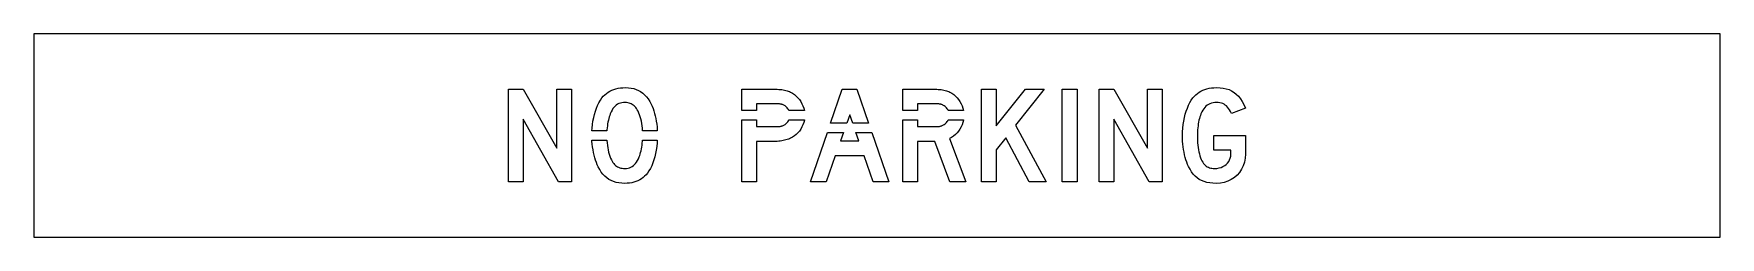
# Model space of a CAD drawing. Extents: x 0 to 91, y 0 to 11.
import ezdxf

# ---------------------------------------------------------------- set-up
doc = ezdxf.new("R2010")
doc.units = 0
doc.layers.add('CUT', color=7, linetype='Continuous')
doc.layers.add('OUTSIDE', color=1, linetype='Continuous')

msp = doc.modelspace()

# ---------------------------------------------------------------- linework, layer by layer
at = {"layer": 'CUT'}
for points in [[(25.6183, 3), (25.6183, 8), (26.4078, 8), (28.2323, 4.807), (28.2323, 8), (29.0218, 8), (29.0218, 3), (28.3198, 3), (26.4078, 6.386), (26.4078, 3)], [(32.7873, 6.2785), (32.7598, 6.3955), (32.7288, 6.5075), (32.6938, 6.614), (32.6548, 6.714), (32.6123, 6.808), (32.5658, 6.8945), (32.5253, 6.9575), (32.4833, 7.0135), (32.4398, 7.0635), (32.3933, 7.108), (32.3448, 7.1465), (32.2938, 7.18), (32.2398, 7.208), (32.1823, 7.2315), (32.1218, 7.25), (32.0573, 7.2645), (31.9888, 7.2745), (31.9163, 7.2805), (31.8228, 7.2805), (31.7348, 7.272), (31.6523, 7.254), (31.5748, 7.227), (31.5023, 7.1905), (31.4343, 7.1445), (31.3703, 7.0895), (31.3108, 7.0245), (31.2553, 6.95), (31.2033, 6.8655), (31.1548, 6.771), (31.1093, 6.6665), (31.0798, 6.589), (31.0528, 6.5055), (31.0278, 6.4165), (31.0048, 6.323), (30.9848, 6.2255), (30.9668, 6.125), (30.9518, 6.022), (30.9393, 5.917), (30.9293, 5.8105), (30.9253, 5.751), (30.1174, 5.751), (30.1268, 5.8955), (30.1478, 6.0905), (30.1763, 6.28), (30.2128, 6.4635), (30.2563, 6.6405), (30.3068, 6.81), (30.3643, 6.9715), (30.4278, 7.1245), (30.4973, 7.2685), (30.5728, 7.4025), (30.6533, 7.5265), (30.7303, 7.6185), (30.8118, 7.702), (30.8978, 7.777), (30.9893, 7.8435), (31.0863, 7.9015), (31.1883, 7.952), (31.2968, 7.994), (31.4108, 8.028), (31.5318, 8.0545), (31.6588, 8.073), (31.7928, 8.084), (31.9343, 8.0875), (32.0877, 8.082), (32.2343, 8.064), (32.3728, 8.0345), (32.5038, 7.992), (32.6283, 7.9375), (32.7453, 7.8705), (32.8563, 7.7905), (32.9608, 7.698), (33.0593, 7.592), (33.1518, 7.4725), (33.2383, 7.3395), (33.3203, 7.193), (33.3708, 7.0795), (33.4178, 6.9585), (33.4608, 6.831), (33.4998, 6.697), (33.5348, 6.558), (33.5658, 6.4145), (33.5918, 6.2665), (33.6138, 6.1155), (33.6308, 5.962), (33.6433, 5.806), (33.6459, 5.751), (32.856, 5.751), (32.8553, 5.767), (32.8443, 5.9005), (32.8293, 6.0305), (32.8103, 6.1565)], [(40.6598, 6.9865), (40.6253, 7.026), (40.5873, 7.062), (40.5473, 7.0945), (40.5042, 7.123), (40.4703, 7.1395), (40.4378, 7.1535), (40.4058, 7.166), (40.3738, 7.1765), (40.3413, 7.1855), (40.3073, 7.193), (40.2708, 7.199), (40.2318, 7.2035), (40.1887, 7.2065), (40.1412, 7.209), (40.0892, 7.21), (40.0308, 7.2105), (38.9958, 7.2105), (38.9958, 6.8475), (38.2063, 6.8475), (38.2063, 8), (39.9258, 8), (40.0238, 7.999), (40.1163, 7.997), (40.2037, 7.9925), (40.2868, 7.9865), (40.3658, 7.978), (40.4408, 7.967), (40.5128, 7.9535), (40.5817, 7.9375), (40.6483, 7.9185), (40.7127, 7.8965), (40.7758, 7.871), (40.8377, 7.842), (40.9453, 7.783), (41.0473, 7.712), (41.1433, 7.63), (41.2328, 7.5385), (41.3148, 7.4385), (41.3882, 7.331), (41.4528, 7.2175), (41.5072, 7.099), (41.5508, 6.976), (41.5832, 6.851), (41.5838, 6.8475), (40.7456, 6.8475), (40.7438, 6.852), (40.7193, 6.899), (40.6913, 6.944)], [(44.4168, 8), (45.0484, 6.1632), (44.1886, 6.1632), (44.0308, 6.614), (43.8674, 6.1632), (42.9958, 6.1632), (43.6273, 8)], [(49.2143, 7.026), (49.1743, 7.062), (49.1303, 7.0945), (49.0838, 7.123), (49.0538, 7.1395), (49.0258, 7.1535), (48.9978, 7.166), (48.9693, 7.1765), (48.9398, 7.1855), (48.9083, 7.193), (48.8738, 7.199), (48.8358, 7.2035), (48.7928, 7.2065), (48.7443, 7.209), (48.6893, 7.21), (48.6278, 7.2105), (47.6803, 7.2105), (47.6803, 6.8475), (46.8908, 6.8475), (46.8908, 8), (48.5397, 8), (48.6338, 7.999), (48.7233, 7.997), (48.8078, 7.9925), (48.8888, 7.9865), (48.9657, 7.978), (49.0398, 7.967), (49.1108, 7.9535), (49.1793, 7.9375), (49.2453, 7.9185), (49.3098, 7.8965), (49.3728, 7.871), (49.4348, 7.842), (49.5418, 7.783), (49.6428, 7.712), (49.7378, 7.63), (49.8253, 7.5385), (49.9048, 7.4385), (49.9763, 7.331), (50.0383, 7.2175), (50.0907, 7.099), (50.1328, 6.976), (50.1638, 6.851), (50.1643, 6.8475), (49.3412, 6.8475), (49.3393, 6.852), (49.3138, 6.899), (49.2848, 6.944), (49.2513, 6.9865)], [(51.1363, 3), (51.1363, 8), (51.9258, 8), (51.9258, 6.0175), (53.5048, 8), (54.5222, 8), (52.9783, 6.0525), (54.6273, 3), (53.7152, 3), (52.4523, 5.3685), (51.9258, 4.7195), (51.9258, 3)], [(55.4873, 3), (55.4873, 8), (56.2943, 8), (56.2943, 3)], [(57.4873, 8), (58.2767, 8), (60.1013, 4.807), (60.1013, 8), (60.8908, 8), (60.8908, 3), (60.1888, 3), (58.2767, 6.386), (58.2767, 3), (57.4873, 3)], [(65.0652, 3.5095), (64.9348, 3.3595), (64.7853, 3.229), (64.6178, 3.119), (64.4348, 3.0305), (64.2368, 2.966), (64.0258, 2.926), (63.8032, 2.9125), (63.6208, 2.918), (63.4513, 2.936), (63.2938, 2.966), (63.1472, 3.0085), (63.0118, 3.0635), (62.8863, 3.1315), (62.7703, 3.213), (62.6633, 3.3075), (62.5648, 3.4155), (62.4733, 3.5375), (62.3893, 3.674), (62.3118, 3.8245), (62.2613, 3.938), (62.2143, 4.0575), (62.1708, 4.1835), (62.1318, 4.315), (62.0968, 4.4515), (62.0663, 4.592), (62.0398, 4.7365), (62.0183, 4.8835), (62.0008, 5.0335), (61.9888, 5.185), (61.9813, 5.338), (61.9783, 5.491), (61.9832, 5.6925), (61.9967, 5.8915), (62.0192, 6.088), (62.0498, 6.28), (62.0883, 6.4665), (62.1343, 6.647), (62.1868, 6.8195), (62.2463, 6.983), (62.3118, 7.137), (62.3828, 7.2795), (62.4588, 7.4095), (62.5397, 7.5265), (62.6173, 7.615), (62.6993, 7.696), (62.7868, 7.7695), (62.8798, 7.8355), (62.9778, 7.894), (63.0818, 7.945), (63.1908, 7.9885), (63.3053, 8.024), (63.4258, 8.052), (63.5513, 8.0715), (63.6833, 8.0835), (63.8208, 8.0875), (64.0072, 8.081), (64.1813, 8.0605), (64.3433, 8.026), (64.4942, 7.9765), (64.6347, 7.912), (64.7657, 7.831), (64.8872, 7.734), (65.0008, 7.62), (65.1058, 7.488), (65.2043, 7.3385), (65.2957, 7.17), (65.3817, 6.9825), (64.6278, 6.684), (64.5747, 6.788), (64.5217, 6.8805), (64.4668, 6.9625), (64.4108, 7.034), (64.3518, 7.095), (64.2897, 7.147), (64.2242, 7.1895), (64.1548, 7.2235), (64.0798, 7.249), (63.9998, 7.267), (63.9138, 7.2775), (63.8208, 7.2805), (63.7228, 7.277), (63.6303, 7.2655), (63.5433, 7.2465), (63.4618, 7.219), (63.3852, 7.183), (63.3143, 7.138), (63.2473, 7.084), (63.1853, 7.021), (63.1273, 6.9475), (63.0738, 6.8645), (63.0243, 6.771), (62.9783, 6.6665), (62.9488, 6.589), (62.9218, 6.5055), (62.8968, 6.4165), (62.8738, 6.323), (62.8538, 6.2255), (62.8358, 6.125), (62.8208, 6.022), (62.8083, 5.917), (62.7983, 5.8105), (62.7913, 5.704), (62.7868, 5.597), (62.7853, 5.491), (62.7873, 5.36), (62.7928, 5.229), (62.8018, 5.1), (62.8143, 4.9725), (62.8298, 4.8485), (62.8493, 4.728), (62.8718, 4.612), (62.8972, 4.501), (62.9263, 4.396), (62.9583, 4.2975), (62.9933, 4.206), (63.0312, 4.123), (63.0723, 4.056), (63.1158, 3.9955), (63.1628, 3.9415), (63.2123, 3.8935), (63.2653, 3.8515), (63.3208, 3.816), (63.3793, 3.786), (63.4403, 3.7615), (63.5048, 3.743), (63.5723, 3.7295), (63.6423, 3.722), (63.7153, 3.7195), (63.8392, 3.726), (63.9567, 3.745), (64.0673, 3.776), (64.1688, 3.818), (64.2618, 3.871), (64.3448, 3.934), (64.4172, 4.007), (64.4783, 4.0885), (64.5267, 4.178), (64.5627, 4.2755), (64.5848, 4.38), (64.5927, 4.491), (64.5927, 4.702), (63.6803, 4.702), (63.6803, 5.491), (65.3817, 5.491), (65.3817, 4.491), (65.3683, 4.2685), (65.3282, 4.0575), (65.2638, 3.8595), (65.1753, 3.6765)], [(41.2328, 5.6425), (41.1433, 5.553), (41.0473, 5.4735), (40.9453, 5.406), (40.8377, 5.351), (40.7793, 5.3255), (40.7178, 5.3015), (40.6532, 5.279), (40.5858, 5.2585), (40.5148, 5.24), (40.4408, 5.2235), (40.3638, 5.2095), (40.2828, 5.1975), (40.1988, 5.188), (40.1113, 5.181), (40.0203, 5.177), (39.9258, 5.1755), (38.9958, 5.1755), (38.9958, 3), (38.2063, 3), (38.2063, 6.3455), (38.9958, 6.3455), (38.9958, 5.9825), (40.0308, 5.9825), (40.0892, 5.983), (40.1412, 5.984), (40.1887, 5.9865), (40.2318, 5.9895), (40.2708, 5.994), (40.3073, 6), (40.3413, 6.0075), (40.3738, 6.016), (40.4058, 6.027), (40.4378, 6.0395), (40.4703, 6.0535), (40.5042, 6.07), (40.5473, 6.095), (40.5873, 6.125), (40.6253, 6.16), (40.6598, 6.199), (40.6913, 6.2415), (40.7193, 6.2875), (40.7438, 6.3355), (40.7478, 6.3455), (41.5848, 6.3455), (41.5832, 6.335), (41.5508, 6.207), (41.5072, 6.0825), (41.4528, 5.9625), (41.3882, 5.8485), (41.3148, 5.7415)], [(43.5222, 5.2105), (44.5222, 5.2105), (44.3644, 5.6612), (45.221, 5.6612), (46.1363, 3), (45.2943, 3), (44.8028, 4.4035), (43.2413, 4.4035), (42.7503, 3), (41.9083, 3), (42.8232, 5.6612), (43.6856, 5.6612)], [(47.6803, 5.9825), (48.6278, 5.9825), (48.6858, 5.983), (48.7383, 5.984), (48.7853, 5.9865), (48.8278, 5.9895), (48.8663, 5.994), (48.9018, 6), (48.9348, 6.0075), (48.9653, 6.016), (48.9953, 6.027), (49.0243, 6.0395), (49.0538, 6.0535), (49.0838, 6.07), (49.1303, 6.0985), (49.1743, 6.131), (49.2143, 6.167), (49.2513, 6.2065), (49.2848, 6.249), (49.3138, 6.294), (49.3393, 6.341), (49.3412, 6.3455), (50.1648, 6.3455), (50.1633, 6.335), (50.1328, 6.2065), (50.0903, 6.082), (50.0373, 5.9615), (49.9743, 5.8465), (49.9013, 5.738), (49.8197, 5.6375), (49.7303, 5.5455), (49.6328, 5.4635), (49.5282, 5.3925), (49.4173, 5.3335), (50.2943, 3), (49.4348, 3), (48.6278, 5.1755), (47.6803, 5.1755), (47.6803, 3), (46.8908, 3), (46.8908, 6.3455), (47.6803, 6.3455)], [(33.4633, 4.1795), (33.4062, 4.016), (33.3423, 3.863), (33.2718, 3.7205), (33.1938, 3.5905), (33.1093, 3.4735), (33.0368, 3.3815), (32.9588, 3.298), (32.8758, 3.223), (32.7878, 3.1565), (32.6948, 3.0985), (32.5963, 3.048), (32.4928, 3.006), (32.3843, 2.972), (32.2708, 2.9455), (32.1518, 2.927), (32.0278, 2.916), (31.8988, 2.9125), (31.7288, 2.918), (31.5693, 2.936), (31.4203, 2.9655), (31.2803, 3.008), (31.1498, 3.0625), (31.0283, 3.1295), (30.9153, 3.2095), (30.8098, 3.302), (30.7123, 3.408), (30.6218, 3.5275), (30.5378, 3.6605), (30.4603, 3.807), (30.4093, 3.917), (30.3613, 4.0365), (30.3168, 4.164), (30.2758, 4.298), (30.2388, 4.4385), (30.2058, 4.5835), (30.1778, 4.732), (30.1538, 4.883), (30.1348, 5.0355), (30.1208, 5.1885), (30.1174, 5.249), (30.9242, 5.249), (30.9253, 5.2275), (30.9358, 5.097), (30.9508, 4.968), (30.9703, 4.842), (30.9933, 4.7195), (31.0203, 4.601), (31.0518, 4.488), (31.0868, 4.381), (31.1258, 4.281), (31.1683, 4.189), (31.2148, 4.1055), (31.2553, 4.0425), (31.2983, 3.9855), (31.3438, 3.934), (31.3923, 3.888), (31.4433, 3.848), (31.4978, 3.8135), (31.5553, 3.7845), (31.6163, 3.761), (31.6813, 3.7425), (31.7498, 3.7295), (31.8223, 3.722), (31.8988, 3.7195), (31.9883, 3.7235), (32.0718, 3.7355), (32.1502, 3.7565), (32.2238, 3.7855), (32.2928, 3.8235), (32.3573, 3.8705), (32.4178, 3.9265), (32.4748, 3.992), (32.5282, 4.067), (32.5783, 4.152), (32.6258, 4.2465), (32.6708, 4.351), (32.6968, 4.421), (32.7218, 4.5), (32.7453, 4.586), (32.7678, 4.6775), (32.7883, 4.7745), (32.8068, 4.875), (32.8233, 4.978), (32.8373, 5.0825), (32.8488, 5.187), (32.8535, 5.249), (33.6465, 5.249), (33.6373, 5.098), (33.6178, 4.9045), (33.5903, 4.7145), (33.5553, 4.53), (33.5128, 4.351)]]:
    msp.add_lwpolyline(points, close=True, dxfattribs=at)
at = {"layer": 'OUTSIDE'}
msp.add_lwpolyline([(0, 0), (91, 0), (91, 11), (0, 11)], close=True, dxfattribs=at)

doc.saveas('drawing.dxf')
